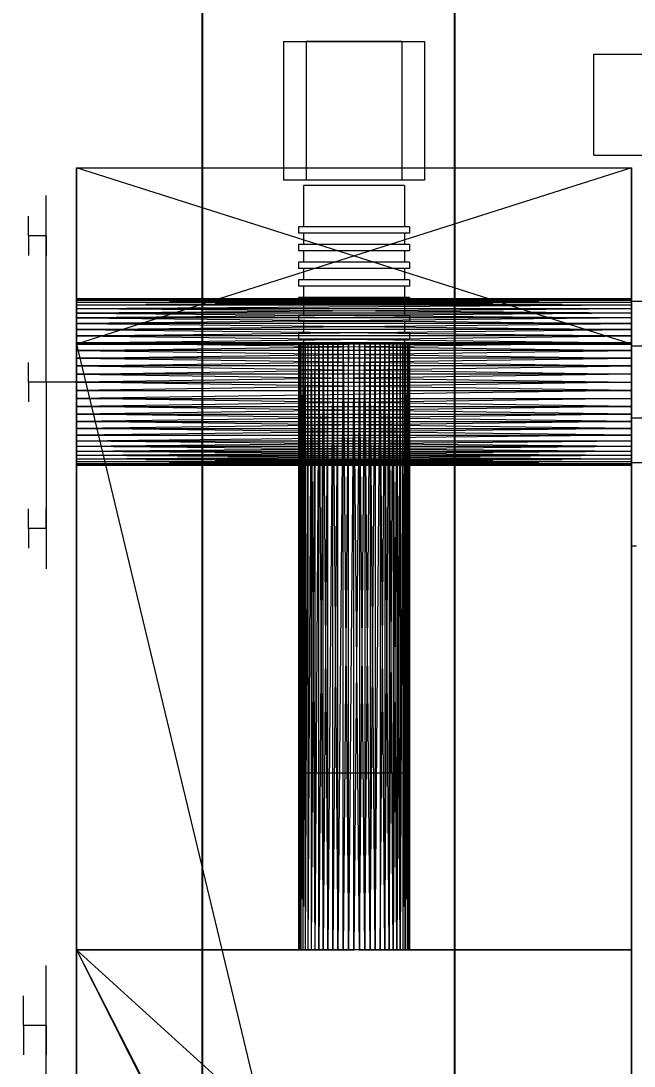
# Model space of a CAD drawing. Header units: millimetres. Extents: x -191664 to 191490, y -197311 to 10263.
# Drawn here: x 1518 to 1761, y -117306.2 to -116891.8 of the extents above; entities that cross this region are included whole.
import ezdxf

# ---------------------------------------------------------------- set-up
doc = ezdxf.new("R2010")
doc.units = ezdxf.units.MM
for name, color, linetype, lineweight in [('COTAS_P', 1, 'Continuous', 0), ('COTAS_R', 1, 'Continuous', 0), ('DET_briquetadora_frontal', 7, 'Continuous', 0), ('R15_COTAS_TRANSPORTE_P', 1, 'Continuous', 0)]:
    doc.layers.add(name, color=color, linetype=linetype, lineweight=lineweight)
doc.dimstyles.new('PLANTA_20', dxfattribs={"dimtxt": 50, "dimasz": 30, "dimexe": 30, "dimexo": 16, "dimgap": 20, "dimtad": 1, "dimtih": 1, "dimtoh": 1, "dimdec": 1, "dimzin": 0, "dimdsep": 46, "dimcen": 0.09, "dimadec": 0, "dimazin": 0, "dimtfac": 1, "dimtdec": 4, "dimtofl": 0, "dimtmove": 0, "dimatfit": 3, "dimfxl": 1, "dimtolj": 1, "dimtzin": 0, "dimarcsym": 0})

# ---------------------------------------------------------------- blocks, each defined once
blk = doc.blocks.new('*D84')
at = {"layer": 'COTAS_R', "color": 0, "lineweight": -2, "transparency": 16777216}
for p, q in [((506, -116532.75), (1620, -116532.75)), ((1590, -119170), (1590, -116562.75)), ((506, -119200), (1620, -119200))]:
    blk.add_line(p, q, dxfattribs=at)
at = {"layer": 'COTAS_R', "color": 0, "transparency": 16777216}
for points in [[(1585, -116562.75), (1595, -116562.75), (1590, -116532.75)], [(1585, -119170), (1595, -119170), (1590, -119200)]]:
    blk.add_solid(points, dxfattribs=at)
at = {"layer": 'Defpoints', "color": 0, "transparency": 16777216}
for p in [(490, -116532.75), (1590, -116532.75), (490, -119200)]:
    blk.add_point(p, dxfattribs=at)
blk = doc.blocks.new('*D85')
at = {"layer": 'COTAS_P', "color": 0, "lineweight": -2, "transparency": 16777216}
for p, q in [((1974, -116532.75), (1660, -116532.75)), ((1690, -119170), (1690, -116562.75)), ((1974, -119200), (1660, -119200))]:
    blk.add_line(p, q, dxfattribs=at)
at = {"layer": 'COTAS_P', "color": 0, "transparency": 16777216}
for points in [[(1685, -116562.75), (1695, -116562.75), (1690, -116532.75)], [(1685, -119170), (1695, -119170), (1690, -119200)]]:
    blk.add_solid(points, dxfattribs=at)
at = {"layer": 'Defpoints', "color": 0, "transparency": 16777216}
for p in [(1690, -116532.75), (1990, -116532.75), (1990, -119200)]:
    blk.add_point(p, dxfattribs=at)
blk = doc.blocks.new('*D133')
at = {"layer": 'Defpoints', "color": 0, "transparency": 16777216}
for p in [(439.69, -194147.98), (217.89, -194406.09), (-500, -194490), (-500, -194490), (500, -194490)]:
    blk.add_point(p, dxfattribs=at)
at = {"layer": 'R15_COTAS_TRANSPORTE_P', "color": 0, "lineweight": -2, "transparency": 16777216}
blk.add_arc((-500, -194490), 722.77, 2.37834, 17.62166, dxfattribs=at)
at = {"layer": 'R15_COTAS_TRANSPORTE_P', "color": 0, "transparency": 16777216}
for points in [[(184.12, -194272.81), (193.59, -194269.58), (179.18, -194242.8)], [(227.15, -194459.9), (217.15, -194460.11), (222.77, -194490)]]:
    blk.add_solid(points, dxfattribs=at)

msp = doc.modelspace()

# ---------------------------------------------------------------- linework, layer by layer
at = {"layer": 'DET_briquetadora_frontal', "color": 9, "true_color": 0xb9c3c2}
for p, q in [((1622, -116900), (1678, -116900)), ((1622, -116900), (1622, -116955)), ((1669, -116900), (1631, -116900)), ((1631, -116900), (1631, -116955)), ((1669, -116900), (1669, -116955)), ((1678, -116900), (1678, -116955)), ((1540, -117020), (1540, -116950)), ((1540, -116950), (1540, -117044.63)), ((1540, -116950), (1540, -117041.49)), ((1540, -116950), (1540, -117038.28)), ((1540, -116950), (1540, -117035.05)), ((1540, -116950), (1540, -117031.82)), ((1540, -116950), (1540, -117028.61)), ((1540, -116950), (1540, -117025.47)), ((1540, -116950), (1540, -117022.42)), ((1540, -116950), (1540, -117019.49)), ((1540, -116950), (1540, -117016.72)), ((1540, -116950), (1540, -117014.11)), ((1540, -116950), (1540, -117011.72)), ((1540, -116950), (1540, -117009.54)), ((1540, -116950), (1540, -117007.61)), ((1540, -116950), (1540, -117005.95)), ((1540, -116950), (1540, -117004.56)), ((1540, -116950), (1540, -117003.47)), ((1540, -116950), (1540, -117002.68)), ((1540, -116950), (1540, -117002.21)), ((1540, -116950), (1540, -117002.05)), ((1760, -117020), (1540, -116950)), ((1540, -116950), (1760, -116950)), ((1760, -116950), (1540, -117020)), ((1760, -117020), (1760, -116950)), ((1760, -116950), (1760, -117044.63)), ((1760, -116950), (1760, -117041.49)), ((1760, -116950), (1760, -117038.28)), ((1760, -116950), (1760, -117035.05)), ((1760, -116950), (1760, -117031.82)), ((1760, -116950), (1760, -117028.61)), ((1760, -116950), (1760, -117025.47)), ((1760, -116950), (1760, -117022.42)), ((1760, -116950), (1760, -117019.49)), ((1760, -116950), (1760, -117016.72)), ((1760, -116950), (1760, -117014.11)), ((1760, -116950), (1760, -117011.72)), ((1760, -116950), (1760, -117009.54)), ((1760, -116950), (1760, -117007.61)), ((1760, -116950), (1760, -117005.95)), ((1760, -116950), (1760, -117004.56)), ((1760, -116950), (1760, -117003.47)), ((1760, -116950), (1760, -117002.68)), ((1760, -116950), (1760, -117002.21)), ((1760, -116950), (1760, -117002.05)), ((1678, -116955), (1622, -116955)), ((1669, -116955), (1631, -116955)), ((1631.98, -116957), (1630, -116957)), ((1630, -116957), (1630, -116973.5)), ((1637.53, -116957), (1631.98, -116957)), ((1645.55, -116957), (1637.53, -116957)), ((1654.45, -116957), (1645.55, -116957)), ((1662.47, -116957), (1654.45, -116957)), ((1668.02, -116957), (1662.47, -116957)), ((1670, -116957), (1668.02, -116957)), ((1670, -116957), (1670, -116973.5)), ((1528, -116963.57), (1528, -116961.05)), ((1528, -116970.96), (1528, -116963.57)), ((1540, -116963.57), (1540, -116961.05)), ((1540, -116970.96), (1540, -116963.57)), ((1521, -116970.8), (1521, -116969.25)), ((1521, -116973.58), (1521, -116970.8)), ((1528, -116970.8), (1528, -116969.25)), ((1528, -116973.58), (1528, -116970.8)), ((1528, -116982.72), (1528, -116970.96)), ((1540, -116982.72), (1540, -116970.96)), ((1521, -116977.05), (1521, -116973.58)), ((1528, -116977.05), (1528, -116973.58)), ((1630.18, -116973.5), (1628, -116973.5)), ((1628, -116973.5), (1628, -116976)), ((1630.18, -116976), (1628, -116976)), ((1631.98, -116973.5), (1630, -116973.5)), ((1631.98, -116976), (1630, -116976)), ((1630, -116976), (1630, -116980.5)), ((1636.28, -116973.5), (1630.18, -116973.5)), ((1636.28, -116976), (1630.18, -116976)), ((1637.53, -116973.5), (1631.98, -116973.5)), ((1637.53, -116976), (1631.98, -116976)), ((1645.1, -116973.5), (1636.28, -116973.5)), ((1645.1, -116976), (1636.28, -116976)), ((1645.55, -116973.5), (1637.53, -116973.5)), ((1645.55, -116976), (1637.53, -116976)), ((1654.9, -116973.5), (1645.1, -116973.5)), ((1654.9, -116976), (1645.1, -116976)), ((1654.45, -116973.5), (1645.55, -116973.5)), ((1654.45, -116976), (1645.55, -116976)), ((1662.47, -116973.5), (1654.45, -116973.5)), ((1662.47, -116976), (1654.45, -116976)), ((1663.72, -116973.5), (1654.9, -116973.5)), ((1663.72, -116976), (1654.9, -116976)), ((1668.02, -116973.5), (1662.47, -116973.5)), ((1668.02, -116976), (1662.47, -116976)), ((1669.82, -116973.5), (1663.72, -116973.5)), ((1669.82, -116976), (1663.72, -116976)), ((1670, -116973.5), (1668.02, -116973.5)), ((1670, -116976), (1668.02, -116976)), ((1672, -116973.5), (1669.82, -116973.5)), ((1672, -116976), (1669.82, -116976)), ((1670, -116976), (1670, -116980.5)), ((1672, -116973.5), (1672, -116976)), ((1528, -116977.05), (1521, -116977.05)), ((1521, -116977.05), (1521, -116980.52)), ((1521, -116980.52), (1521, -116983.3)), ((1528, -116977.05), (1528, -116980.52)), ((1528, -116980.52), (1528, -116983.3)), ((1630.18, -116980.5), (1628, -116980.5)), ((1628, -116980.5), (1628, -116983)), ((1631.98, -116980.5), (1630, -116980.5)), ((1636.28, -116980.5), (1630.18, -116980.5)), ((1637.53, -116980.5), (1631.98, -116980.5)), ((1645.1, -116980.5), (1636.28, -116980.5)), ((1645.55, -116980.5), (1637.53, -116980.5)), ((1654.9, -116980.5), (1645.1, -116980.5)), ((1654.45, -116980.5), (1645.55, -116980.5)), ((1662.47, -116980.5), (1654.45, -116980.5)), ((1663.72, -116980.5), (1654.9, -116980.5)), ((1668.02, -116980.5), (1662.47, -116980.5)), ((1669.82, -116980.5), (1663.72, -116980.5)), ((1670, -116980.5), (1668.02, -116980.5)), ((1672, -116980.5), (1669.82, -116980.5)), ((1672, -116980.5), (1672, -116983)), ((1521, -116983.3), (1521, -116984.85)), ((1528, -116998.05), (1528, -116982.72)), ((1528, -116983.3), (1528, -116984.85)), ((1540, -116998.05), (1540, -116982.72)), ((1630.18, -116983), (1628, -116983)), ((1631.98, -116983), (1630, -116983)), ((1630, -116983), (1630, -116987.5)), ((1636.28, -116983), (1630.18, -116983)), ((1637.53, -116983), (1631.98, -116983)), ((1645.1, -116983), (1636.28, -116983)), ((1645.55, -116983), (1637.53, -116983)), ((1654.9, -116983), (1645.1, -116983)), ((1654.45, -116983), (1645.55, -116983)), ((1662.47, -116983), (1654.45, -116983)), ((1663.72, -116983), (1654.9, -116983)), ((1668.02, -116983), (1662.47, -116983)), ((1669.82, -116983), (1663.72, -116983)), ((1670, -116983), (1668.02, -116983)), ((1672, -116983), (1669.82, -116983)), ((1670, -116983), (1670, -116987.5)), ((1630.18, -116987.5), (1628, -116987.5)), ((1628, -116987.5), (1628, -116990)), ((1631.98, -116987.5), (1630, -116987.5)), ((1636.28, -116987.5), (1630.18, -116987.5)), ((1637.53, -116987.5), (1631.98, -116987.5)), ((1645.1, -116987.5), (1636.28, -116987.5)), ((1645.55, -116987.5), (1637.53, -116987.5)), ((1654.9, -116987.5), (1645.1, -116987.5)), ((1654.45, -116987.5), (1645.55, -116987.5)), ((1662.47, -116987.5), (1654.45, -116987.5)), ((1663.72, -116987.5), (1654.9, -116987.5)), ((1668.02, -116987.5), (1662.47, -116987.5)), ((1669.82, -116987.5), (1663.72, -116987.5)), ((1670, -116987.5), (1668.02, -116987.5)), ((1672, -116987.5), (1669.82, -116987.5)), ((1672, -116987.5), (1672, -116990)), ((1630.18, -116990), (1628, -116990)), ((1631.98, -116990), (1630, -116990)), ((1630, -116990), (1630, -116994.5)), ((1636.28, -116990), (1630.18, -116990)), ((1637.53, -116990), (1631.98, -116990)), ((1645.1, -116990), (1636.28, -116990)), ((1645.55, -116990), (1637.53, -116990)), ((1654.9, -116990), (1645.1, -116990)), ((1654.45, -116990), (1645.55, -116990)), ((1662.47, -116990), (1654.45, -116990)), ((1663.72, -116990), (1654.9, -116990)), ((1668.02, -116990), (1662.47, -116990)), ((1669.82, -116990), (1663.72, -116990)), ((1670, -116990), (1668.02, -116990)), ((1672, -116990), (1669.82, -116990)), ((1670, -116990), (1670, -116994.5)), ((1630.18, -116994.5), (1628, -116994.5)), ((1628, -116994.5), (1628, -116997)), ((1630.18, -116997), (1628, -116997)), ((1631.98, -116994.5), (1630, -116994.5)), ((1631.98, -116997), (1630, -116997)), ((1630, -116997), (1630, -117001.5)), ((1636.28, -116994.5), (1630.18, -116994.5)), ((1636.28, -116997), (1630.18, -116997)), ((1637.53, -116994.5), (1631.98, -116994.5)), ((1637.53, -116997), (1631.98, -116997)), ((1645.1, -116994.5), (1636.28, -116994.5)), ((1645.1, -116997), (1636.28, -116997)), ((1645.55, -116994.5), (1637.53, -116994.5)), ((1645.55, -116997), (1637.53, -116997)), ((1654.9, -116994.5), (1645.1, -116994.5)), ((1654.9, -116997), (1645.1, -116997)), ((1654.45, -116994.5), (1645.55, -116994.5)), ((1654.45, -116997), (1645.55, -116997)), ((1662.47, -116994.5), (1654.45, -116994.5)), ((1662.47, -116997), (1654.45, -116997)), ((1663.72, -116994.5), (1654.9, -116994.5)), ((1663.72, -116997), (1654.9, -116997)), ((1668.02, -116994.5), (1662.47, -116994.5)), ((1668.02, -116997), (1662.47, -116997)), ((1669.82, -116994.5), (1663.72, -116994.5)), ((1669.82, -116997), (1663.72, -116997)), ((1670, -116994.5), (1668.02, -116994.5)), ((1670, -116997), (1668.02, -116997)), ((1672, -116994.5), (1669.82, -116994.5)), ((1672, -116997), (1669.82, -116997)), ((1670, -116997), (1670, -117001.5)), ((1672, -116994.5), (1672, -116997)), ((1528, -117015.9), (1528, -116998.05)), ((1540, -117015.9), (1540, -116998.05)), ((1540, -117002.05), (1540, -117002.21)), ((1760, -117002.05), (1540, -117002.21)), ((1760, -117002.05), (1540, -117002.05)), ((1760, -117002.21), (1540, -117002.05)), ((1540, -117002.21), (1540, -117002.68)), ((1760, -117002.21), (1540, -117002.68)), ((1760, -117002.21), (1540, -117002.21)), ((1760, -117002.68), (1540, -117002.21)), ((1540, -117002.68), (1540, -117003.47)), ((1760, -117002.68), (1540, -117003.47)), ((1760, -117002.68), (1540, -117002.68)), ((1760, -117003.47), (1540, -117002.68)), ((1540, -117003.47), (1540, -117004.56)), ((1760, -117003.47), (1540, -117004.56)), ((1760, -117003.47), (1540, -117003.47)), ((1760, -117004.56), (1540, -117003.47)), ((1540, -117004.56), (1540, -117005.95)), ((1760, -117004.56), (1540, -117005.95)), ((1760, -117004.56), (1540, -117004.56)), ((1630.18, -117001.5), (1628, -117001.5)), ((1628, -117001.5), (1628, -117004)), ((1630.18, -117004), (1628, -117004)), ((1631.98, -117001.5), (1630, -117001.5)), ((1631.98, -117004), (1630, -117004)), ((1630, -117004), (1630, -117008.5)), ((1636.28, -117001.5), (1630.18, -117001.5)), ((1636.28, -117004), (1630.18, -117004)), ((1637.53, -117001.5), (1631.98, -117001.5)), ((1637.53, -117004), (1631.98, -117004)), ((1645.1, -117001.5), (1636.28, -117001.5)), ((1645.1, -117004), (1636.28, -117004)), ((1645.55, -117001.5), (1637.53, -117001.5)), ((1645.55, -117004), (1637.53, -117004)), ((1654.9, -117001.5), (1645.1, -117001.5)), ((1654.9, -117004), (1645.1, -117004)), ((1654.45, -117001.5), (1645.55, -117001.5)), ((1654.45, -117004), (1645.55, -117004)), ((1662.47, -117001.5), (1654.45, -117001.5)), ((1662.47, -117004), (1654.45, -117004)), ((1663.72, -117001.5), (1654.9, -117001.5)), ((1663.72, -117004), (1654.9, -117004)), ((1668.02, -117001.5), (1662.47, -117001.5)), ((1668.02, -117004), (1662.47, -117004)), ((1669.82, -117001.5), (1663.72, -117001.5)), ((1669.82, -117004), (1663.72, -117004)), ((1670, -117001.5), (1668.02, -117001.5)), ((1670, -117004), (1668.02, -117004)), ((1672, -117001.5), (1669.82, -117001.5)), ((1672, -117004), (1669.82, -117004)), ((1670, -117004), (1670, -117008.5)), ((1672, -117001.5), (1672, -117004)), ((1760, -117002.05), (1760, -117002.21)), ((1760, -117002.21), (1760, -117002.68)), ((1760, -117002.68), (1760, -117003.47)), ((1810, -117003.05), (1760, -117003.05)), ((1760, -117003.05), (1760, -117006.4)), ((1760, -117006.04), (1760, -117003.05)), ((1760, -117003.47), (1760, -117004.56)), ((1760, -117003.95), (1760, -117003.76)), ((1760, -117003.76), (1760, -117009.78)), ((1760, -117010.29), (1760, -117003.95)), ((1760, -117004.56), (1760, -117005.95)), ((1540, -117005.95), (1540, -117007.61)), ((1760, -117005.95), (1540, -117007.61)), ((1760, -117005.95), (1540, -117005.95)), ((1760, -117007.61), (1540, -117005.95)), ((1540, -117007.61), (1540, -117009.54)), ((1760, -117007.61), (1540, -117009.54)), ((1760, -117007.61), (1540, -117007.61)), ((1540, -117007.61), (1760, -117009.54)), ((1540, -117009.54), (1540, -117011.72)), ((1760, -117009.54), (1540, -117011.72)), ((1760, -117009.54), (1540, -117009.54)), ((1540, -117009.54), (1760, -117011.72)), ((1630.18, -117008.5), (1628, -117008.5)), ((1628, -117008.5), (1628, -117011)), ((1631.98, -117008.5), (1630, -117008.5)), ((1636.28, -117008.5), (1630.18, -117008.5)), ((1637.53, -117008.5), (1631.98, -117008.5)), ((1645.1, -117008.5), (1636.28, -117008.5)), ((1645.55, -117008.5), (1637.53, -117008.5)), ((1654.9, -117008.5), (1645.1, -117008.5)), ((1654.45, -117008.5), (1645.55, -117008.5)), ((1662.47, -117008.5), (1654.45, -117008.5)), ((1663.72, -117008.5), (1654.9, -117008.5)), ((1668.02, -117008.5), (1662.47, -117008.5)), ((1669.82, -117008.5), (1663.72, -117008.5)), ((1670, -117008.5), (1668.02, -117008.5)), ((1672, -117008.5), (1669.82, -117008.5)), ((1672, -117008.5), (1672, -117011)), ((1760, -117005.95), (1760, -117007.61)), ((1760, -117014.78), (1760, -117006.04)), ((1760, -117006.4), (1760, -117015.42)), ((1760, -117007.61), (1760, -117009.54)), ((1760, -117009.54), (1760, -117011.72)), ((1540, -117011.72), (1540, -117014.11)), ((1760, -117011.72), (1540, -117011.72)), ((1540, -117014.11), (1760, -117011.72)), ((1540, -117011.72), (1760, -117014.11)), ((1630.18, -117011), (1628, -117011)), ((1631.98, -117011), (1630, -117011)), ((1630, -117011), (1630, -117015.5)), ((1636.28, -117011), (1630.18, -117011)), ((1637.53, -117011), (1631.98, -117011)), ((1645.1, -117011), (1636.28, -117011)), ((1645.55, -117011), (1637.53, -117011)), ((1654.9, -117011), (1645.1, -117011)), ((1654.45, -117011), (1645.55, -117011)), ((1662.47, -117011), (1654.45, -117011)), ((1663.72, -117011), (1654.9, -117011)), ((1668.02, -117011), (1662.47, -117011)), ((1669.82, -117011), (1663.72, -117011)), ((1670, -117011), (1668.02, -117011)), ((1672, -117011), (1669.82, -117011)), ((1670, -117011), (1670, -117015.5)), ((1760, -117009.78), (1760, -117020.8)), ((1760, -117021.54), (1760, -117010.29)), ((1760, -117011.72), (1760, -117014.11)), ((1528, -117035.05), (1528, -117015.9)), ((1540, -117014.11), (1540, -117016.72)), ((1760, -117014.11), (1540, -117014.11)), ((1540, -117016.72), (1760, -117014.11)), ((1540, -117014.11), (1760, -117016.72)), ((1540, -117035.05), (1540, -117015.9)), ((1540, -117016.72), (1540, -117019.49)), ((1760, -117016.72), (1540, -117016.72)), ((1540, -117019.49), (1760, -117016.72)), ((1540, -117016.72), (1760, -117019.49)), ((1630.18, -117015.5), (1628, -117015.5)), ((1628, -117015.5), (1628, -117018)), ((1631.98, -117015.5), (1630, -117015.5)), ((1636.28, -117015.5), (1630.18, -117015.5)), ((1637.53, -117015.5), (1631.98, -117015.5)), ((1645.1, -117015.5), (1636.28, -117015.5)), ((1645.55, -117015.5), (1637.53, -117015.5)), ((1654.9, -117015.5), (1645.1, -117015.5)), ((1654.45, -117015.5), (1645.55, -117015.5)), ((1662.47, -117015.5), (1654.45, -117015.5)), ((1663.72, -117015.5), (1654.9, -117015.5)), ((1668.02, -117015.5), (1662.47, -117015.5)), ((1669.82, -117015.5), (1663.72, -117015.5)), ((1670, -117015.5), (1668.02, -117015.5)), ((1672, -117015.5), (1669.82, -117015.5)), ((1672, -117015.5), (1672, -117018)), ((1760, -117014.11), (1760, -117016.72)), ((1760, -117027.53), (1760, -117014.78)), ((1760, -117015.42), (1760, -117028.33)), ((1760, -117016.72), (1760, -117019.49)), ((1540, -117019.49), (1540, -117022.42)), ((1760, -117019.49), (1540, -117019.49)), ((1540, -117022.42), (1760, -117019.49)), ((1540, -117019.49), (1760, -117022.42)), ((1540, -117020), (1540, -117260)), ((1540, -117460), (1540, -117020)), ((1540, -117880), (1540, -117020)), ((1540, -117020), (1540, -117055.98)), ((1540, -117020), (1540, -117053.38)), ((1540, -117020), (1540, -117050.61)), ((1540, -117020), (1540, -117047.68)), ((1540, -117044.63), (1540, -117020)), ((1540, -117020), (1746.55, -117880)), ((1760, -117020), (1540, -117020)), ((1634.44, -117020), (1540, -117020)), ((1540, -117020), (1636.04, -117020)), ((1632.99, -117020), (1540, -117020)), ((1631.71, -117020), (1540, -117020)), ((1540, -117020), (1637.78, -117020)), ((1630.6, -117020), (1540, -117020)), ((1540, -117020), (1639.63, -117020)), ((1629.67, -117020), (1540, -117020)), ((1540, -117020), (1641.58, -117020)), ((1628.95, -117020), (1540, -117020)), ((1540, -117020), (1643.61, -117020)), ((1540, -117020), (1645.71, -117020)), ((1628.42, -117020), (1540, -117020)), ((1540, -117020), (1647.84, -117020)), ((1650, -117020), (1540, -117020)), ((1628.11, -117020), (1540, -117020)), ((1628, -117020), (1540, -117020)), ((1630.18, -117018), (1628, -117018)), ((1628.11, -117020), (1628, -117260)), ((1628, -117020), (1628, -117260)), ((1628.11, -117020), (1628, -117020)), ((1628, -117020), (1628.11, -117260)), ((1628.42, -117020), (1628.11, -117260)), ((1628.11, -117020), (1628.11, -117260)), ((1628.42, -117020), (1628.11, -117020)), ((1628.11, -117020), (1628.42, -117260)), ((1628.95, -117020), (1628.42, -117260)), ((1628.42, -117020), (1628.42, -117260)), ((1628.95, -117020), (1628.42, -117020)), ((1628.42, -117020), (1628.95, -117260)), ((1629.67, -117020), (1628.95, -117260)), ((1628.95, -117020), (1628.95, -117260)), ((1629.67, -117020), (1628.95, -117020)), ((1628.95, -117020), (1629.67, -117260)), ((1630.6, -117020), (1629.67, -117260)), ((1629.67, -117020), (1629.67, -117260)), ((1630.6, -117020), (1629.67, -117020)), ((1629.67, -117020), (1630.6, -117260)), ((1631.98, -117018), (1630, -117018)), ((1630, -117018), (1630, -117190)), ((1636.28, -117018), (1630.18, -117018)), ((1631.71, -117020), (1630.6, -117260)), ((1630.6, -117020), (1630.6, -117260)), ((1631.71, -117020), (1630.6, -117020)), ((1632.99, -117020), (1631.71, -117260)), ((1631.71, -117020), (1631.71, -117260)), ((1632.99, -117020), (1631.71, -117020)), ((1637.53, -117018), (1631.98, -117018)), ((1634.44, -117020), (1632.99, -117260)), ((1632.99, -117020), (1632.99, -117260)), ((1634.44, -117020), (1632.99, -117020)), ((1632.99, -117020), (1634.44, -117260)), ((1636.04, -117020), (1634.44, -117260)), ((1634.44, -117020), (1634.44, -117260)), ((1636.04, -117020), (1634.44, -117020)), ((1637.78, -117020), (1636.04, -117260)), ((1636.04, -117260), (1636.04, -117020)), ((1637.78, -117020), (1636.04, -117020)), ((1636.04, -117020), (1637.78, -117260)), ((1645.1, -117018), (1636.28, -117018)), ((1645.55, -117018), (1637.53, -117018)), ((1639.63, -117020), (1637.78, -117260)), ((1637.78, -117260), (1637.78, -117020)), ((1639.63, -117020), (1637.78, -117020)), ((1637.78, -117020), (1639.63, -117260)), ((1641.58, -117020), (1639.63, -117260)), ((1639.63, -117260), (1639.63, -117020)), ((1641.58, -117020), (1639.63, -117020)), ((1643.61, -117020), (1641.58, -117260)), ((1641.58, -117260), (1641.58, -117020)), ((1643.61, -117020), (1641.58, -117020)), ((1641.58, -117020), (1643.61, -117260)), ((1645.71, -117020), (1643.61, -117260)), ((1643.61, -117260), (1643.61, -117020)), ((1645.71, -117020), (1643.61, -117020)), ((1654.9, -117018), (1645.1, -117018)), ((1654.45, -117018), (1645.55, -117018)), ((1647.84, -117020), (1645.71, -117260)), ((1645.71, -117260), (1645.71, -117020)), ((1647.84, -117020), (1645.71, -117020)), ((1645.71, -117020), (1647.84, -117260)), ((1650, -117020), (1647.84, -117260)), ((1647.84, -117260), (1647.84, -117020)), ((1650, -117020), (1647.84, -117020)), ((1650, -117260), (1650, -117020)), ((1760, -117020), (1650, -117020)), ((1652.16, -117020), (1650, -117020)), ((1652.16, -117020), (1650, -117260)), ((1652.16, -117260), (1650, -117020)), ((1760, -117020), (1652.16, -117020)), ((1654.29, -117020), (1652.16, -117020)), ((1652.16, -117020), (1652.16, -117260)), ((1652.16, -117260), (1654.29, -117020)), ((1654.29, -117260), (1652.16, -117020)), ((1760, -117020), (1654.29, -117020)), ((1656.39, -117020), (1654.29, -117020)), ((1654.29, -117020), (1654.29, -117260)), ((1654.29, -117260), (1656.39, -117020)), ((1656.39, -117260), (1654.29, -117020)), ((1662.47, -117018), (1654.45, -117018)), ((1663.72, -117018), (1654.9, -117018)), ((1760, -117020), (1656.39, -117020)), ((1658.42, -117020), (1656.39, -117020)), ((1656.39, -117020), (1656.39, -117260)), ((1656.39, -117260), (1658.42, -117020)), ((1658.42, -117260), (1656.39, -117020)), ((1760, -117020), (1658.42, -117020)), ((1660.37, -117020), (1658.42, -117020)), ((1658.42, -117020), (1658.42, -117260)), ((1658.42, -117260), (1660.37, -117020)), ((1760, -117020), (1660.37, -117020)), ((1662.22, -117020), (1660.37, -117020)), ((1660.37, -117020), (1660.37, -117260)), ((1660.37, -117260), (1662.22, -117020)), ((1662.22, -117260), (1660.37, -117020)), ((1760, -117020), (1662.22, -117020)), ((1663.96, -117020), (1662.22, -117020)), ((1662.22, -117020), (1662.22, -117260)), ((1662.22, -117260), (1663.96, -117020)), ((1663.96, -117260), (1662.22, -117020)), ((1668.02, -117018), (1662.47, -117018)), ((1669.82, -117018), (1663.72, -117018)), ((1760, -117020), (1663.96, -117020)), ((1665.56, -117020), (1663.96, -117020)), ((1663.96, -117020), (1663.96, -117260)), ((1663.96, -117260), (1665.56, -117020)), ((1665.56, -117260), (1663.96, -117020)), ((1760, -117020), (1665.56, -117020)), ((1667.01, -117020), (1665.56, -117020)), ((1665.56, -117020), (1665.56, -117260)), ((1667.01, -117020), (1665.56, -117260)), ((1667.01, -117260), (1665.56, -117020)), ((1760, -117020), (1667.01, -117020)), ((1668.29, -117020), (1667.01, -117020)), ((1667.01, -117020), (1667.01, -117260)), ((1668.29, -117020), (1667.01, -117260)), ((1668.29, -117260), (1667.01, -117020)), ((1670, -117018), (1668.02, -117018)), ((1760, -117020), (1668.29, -117020)), ((1669.4, -117020), (1668.29, -117020)), ((1668.29, -117020), (1668.29, -117260)), ((1669.4, -117020), (1668.29, -117260)), ((1760, -117020), (1669.4, -117020)), ((1670.33, -117020), (1669.4, -117020)), ((1669.4, -117020), (1669.4, -117260)), ((1670.33, -117020), (1669.4, -117260)), ((1670.33, -117260), (1669.4, -117020)), ((1672, -117018), (1669.82, -117018)), ((1670, -117018), (1670, -117190)), ((1760, -117020), (1670.33, -117020)), ((1671.05, -117020), (1670.33, -117020)), ((1670.33, -117020), (1670.33, -117260)), ((1671.05, -117020), (1670.33, -117260)), ((1670.33, -117020), (1671.05, -117260)), ((1760, -117020), (1671.05, -117020)), ((1671.05, -117020), (1671.58, -117020)), ((1671.05, -117020), (1671.05, -117260)), ((1671.58, -117020), (1671.05, -117260)), ((1671.05, -117020), (1671.58, -117260)), ((1671.58, -117020), (1760, -117020)), ((1671.58, -117020), (1671.89, -117020)), ((1671.58, -117020), (1671.58, -117260)), ((1671.89, -117020), (1671.58, -117260)), ((1671.58, -117020), (1671.89, -117260)), ((1671.89, -117020), (1760, -117020)), ((1671.89, -117020), (1672, -117020)), ((1671.89, -117020), (1671.89, -117260)), ((1672, -117020), (1671.89, -117260)), ((1672, -117020), (1760, -117020)), ((1672, -117020), (1672, -117260)), ((1760, -117019.49), (1760, -117022.42)), ((1760, -117020), (1760, -117260)), ((1760, -117460), (1760, -117020)), ((1760, -117880), (1760, -117020)), ((1760, -117020), (1760, -117055.98)), ((1760, -117020), (1760, -117053.38)), ((1760, -117020), (1760, -117050.61)), ((1760, -117020), (1760, -117047.68)), ((1760, -117044.63), (1760, -117020)), ((1810, -117020.8), (1760, -117020.8)), ((1760, -117020.8), (1760, -117034.64)), ((1760, -117035.46), (1760, -117021.54)), ((1540, -117022.42), (1540, -117025.47)), ((1760, -117022.42), (1540, -117022.42)), ((1540, -117025.47), (1760, -117022.42)), ((1540, -117022.42), (1760, -117025.47)), ((1540, -117025.47), (1540, -117028.61)), ((1760, -117025.47), (1540, -117025.47)), ((1540, -117028.61), (1760, -117025.47)), ((1540, -117025.47), (1760, -117028.61)), ((1760, -117022.42), (1760, -117025.47)), ((1760, -117025.47), (1760, -117028.61)), ((1521, -117028.8), (1521, -117027.25)), ((1521, -117031.58), (1521, -117028.8)), ((1528, -117028.8), (1528, -117027.25)), ((1528, -117031.58), (1528, -117028.8)), ((1540, -117028.61), (1540, -117031.82)), ((1760, -117028.61), (1540, -117028.61)), ((1540, -117031.82), (1760, -117028.61)), ((1540, -117028.61), (1760, -117031.82)), ((1760, -117041.77), (1760, -117027.53)), ((1760, -117028.33), (1760, -117042.57)), ((1760, -117028.61), (1760, -117031.82)), ((1521, -117035.05), (1521, -117031.58)), ((1528, -117035.05), (1528, -117031.58)), ((1540, -117031.82), (1540, -117035.05)), ((1760, -117031.82), (1540, -117035.05)), ((1760, -117031.82), (1540, -117031.82)), ((1540, -117031.82), (1760, -117035.05)), ((1760, -117031.82), (1760, -117035.05)), ((1528, -117035.05), (1521, -117035.05)), ((1521, -117035.05), (1521, -117038.52)), ((1521, -117038.52), (1521, -117041.3)), ((1540, -117035.05), (1528, -117035.05)), ((1528, -117035.05), (1528, -117054.2)), ((1528, -117035.05), (1528, -117038.52)), ((1528, -117038.52), (1528, -117041.3)), ((1540, -117035.05), (1540, -117054.2)), ((1760, -117035.05), (1540, -117038.28)), ((1540, -117038.28), (1540, -117035.05)), ((1540, -117035.05), (1760, -117035.05)), ((1760, -117038.28), (1540, -117035.05)), ((1760, -117038.28), (1540, -117041.49)), ((1540, -117041.49), (1540, -117038.28)), ((1540, -117038.28), (1760, -117038.28)), ((1760, -117034.64), (1760, -117048.56)), ((1760, -117035.05), (1760, -117038.28)), ((1760, -117049.3), (1760, -117035.46)), ((1760, -117038.28), (1760, -117041.49)), ((1521, -117041.3), (1521, -117042.85)), ((1528, -117041.3), (1528, -117042.85)), ((1760, -117041.49), (1540, -117044.63)), ((1540, -117044.63), (1540, -117041.49)), ((1540, -117041.49), (1760, -117041.49)), ((1760, -117044.63), (1540, -117041.49)), ((1760, -117041.49), (1760, -117044.63)), ((1760, -117054.68), (1760, -117041.77)), ((1760, -117042.57), (1760, -117055.32)), ((1760, -117044.63), (1540, -117047.68)), ((1540, -117047.68), (1540, -117044.63)), ((1540, -117044.63), (1760, -117044.63)), ((1760, -117047.68), (1540, -117044.63)), ((1760, -117044.63), (1760, -117047.68)), ((1760, -117047.68), (1540, -117050.61)), ((1540, -117050.61), (1540, -117047.68)), ((1540, -117047.68), (1760, -117047.68)), ((1760, -117050.61), (1540, -117047.68)), ((1760, -117050.61), (1540, -117053.38)), ((1540, -117053.38), (1540, -117050.61)), ((1540, -117050.61), (1760, -117050.61)), ((1760, -117053.38), (1540, -117050.61)), ((1760, -117047.68), (1760, -117050.61)), ((1760, -117048.56), (1760, -117059.81)), ((1760, -117060.32), (1760, -117049.3)), ((1810, -117049.3), (1760, -117049.3)), ((1760, -117050.61), (1760, -117053.38)), ((1528, -117054.2), (1528, -117072.05)), ((1760, -117053.38), (1540, -117055.98)), ((1540, -117055.98), (1540, -117053.38)), ((1540, -117053.38), (1760, -117053.38)), ((1760, -117055.98), (1540, -117053.38)), ((1540, -117053.38), (1540, -117260)), ((1540, -117054.2), (1540, -117072.05)), ((1760, -117053.38), (1760, -117055.98)), ((1760, -117053.38), (1760, -117260)), ((1760, -117063.7), (1760, -117054.68)), ((1760, -117055.98), (1540, -117058.38)), ((1540, -117058.38), (1540, -117055.98)), ((1540, -117055.98), (1760, -117055.98)), ((1540, -117260), (1540, -117055.98)), ((1760, -117058.38), (1540, -117058.38)), ((1760, -117058.38), (1540, -117060.56)), ((1540, -117060.56), (1540, -117058.38)), ((1760, -117060.56), (1540, -117058.38)), ((1540, -117058.38), (1540, -117260)), ((1760, -117055.32), (1760, -117064.06)), ((1760, -117055.98), (1760, -117058.38)), ((1760, -117260), (1760, -117055.98)), ((1760, -117058.38), (1760, -117060.56)), ((1760, -117260), (1760, -117058.38)), ((1760, -117060.56), (1540, -117060.56)), ((1760, -117060.56), (1540, -117062.49)), ((1540, -117062.49), (1540, -117060.56)), ((1760, -117062.49), (1540, -117060.56)), ((1540, -117060.56), (1540, -117260)), ((1760, -117062.49), (1540, -117062.49)), ((1760, -117062.49), (1540, -117064.15)), ((1540, -117064.15), (1540, -117062.49)), ((1760, -117064.15), (1540, -117062.49)), ((1540, -117062.49), (1540, -117260)), ((1760, -117059.81), (1760, -117066.15)), ((1760, -117066.34), (1760, -117060.32)), ((1760, -117060.56), (1760, -117062.49)), ((1760, -117060.56), (1760, -117260)), ((1760, -117062.49), (1760, -117064.15)), ((1760, -117062.49), (1760, -117260)), ((1760, -117064.15), (1540, -117064.15)), ((1760, -117064.15), (1540, -117065.54)), ((1540, -117065.54), (1540, -117064.15)), ((1760, -117065.54), (1540, -117064.15)), ((1540, -117064.15), (1540, -117260)), ((1760, -117065.54), (1540, -117065.54)), ((1760, -117065.54), (1540, -117066.63)), ((1540, -117066.63), (1540, -117065.54)), ((1760, -117066.63), (1540, -117065.54)), ((1540, -117065.54), (1540, -117260)), ((1760, -117066.63), (1540, -117066.63)), ((1760, -117066.63), (1540, -117067.42)), ((1540, -117067.42), (1540, -117066.63)), ((1760, -117067.42), (1540, -117066.63)), ((1540, -117066.63), (1540, -117260)), ((1760, -117067.42), (1540, -117067.42)), ((1760, -117067.42), (1540, -117067.89)), ((1540, -117067.89), (1540, -117067.42)), ((1760, -117067.89), (1540, -117067.42)), ((1540, -117067.42), (1540, -117260)), ((1760, -117067.05), (1760, -117063.7)), ((1760, -117064.06), (1760, -117067.05)), ((1760, -117064.15), (1760, -117065.54)), ((1760, -117064.15), (1760, -117260)), ((1760, -117065.54), (1760, -117066.63)), ((1760, -117065.54), (1760, -117260)), ((1760, -117066.15), (1760, -117066.34)), ((1760, -117066.63), (1760, -117067.42)), ((1760, -117066.63), (1760, -117260)), ((1810, -117067.05), (1760, -117067.05)), ((1760, -117067.42), (1760, -117067.89)), ((1760, -117067.42), (1760, -117260)), ((1760, -117067.89), (1540, -117067.89)), ((1760, -117067.89), (1540, -117068.05)), ((1540, -117068.05), (1540, -117067.89)), ((1760, -117068.05), (1540, -117067.89)), ((1540, -117067.89), (1540, -117260)), ((1760, -117068.05), (1540, -117068.05)), ((1540, -117068.05), (1540, -117260)), ((1760, -117067.89), (1760, -117068.05)), ((1760, -117067.89), (1760, -117260)), ((1760, -117068.05), (1760, -117260)), ((1528, -117072.05), (1528, -117087.38)), ((1540, -117072.05), (1540, -117087.38)), ((1760, -117080.45), (1760, -117075.63)), ((1760, -117089.15), (1760, -117080.45)), ((1521, -117086.8), (1521, -117085.25)), ((1521, -117089.58), (1521, -117086.8)), ((1528, -117086.8), (1528, -117085.25)), ((1528, -117089.58), (1528, -117086.8)), ((1528, -117087.38), (1528, -117099.14)), ((1540, -117087.38), (1540, -117099.14)), ((1521, -117093.05), (1521, -117089.58)), ((1528, -117093.05), (1528, -117089.58)), ((1760, -117100), (1760, -117089.15)), ((1528, -117093.05), (1521, -117093.05)), ((1521, -117093.05), (1521, -117096.52)), ((1521, -117096.52), (1521, -117099.3)), ((1528, -117093.05), (1528, -117096.52)), ((1528, -117096.52), (1528, -117099.3)), ((1521, -117099.3), (1521, -117100.85)), ((1528, -117099.14), (1528, -117106.53)), ((1528, -117099.3), (1528, -117100.85)), ((1540, -117099.14), (1540, -117106.53)), ((1762, -117100), (1760, -117100)), ((1760, -117100), (1760, -117110.85)), ((1528, -117106.53), (1528, -117109.05)), ((1540, -117106.53), (1540, -117109.05)), ((1760, -117110.85), (1760, -117119.55)), ((1760, -117119.55), (1760, -117124.37)), ((1631.98, -117190), (1630, -117190)), ((1637.53, -117190), (1631.98, -117190)), ((1645.55, -117190), (1637.53, -117190)), ((1654.45, -117190), (1645.55, -117190)), ((1662.47, -117190), (1654.45, -117190)), ((1668.02, -117190), (1662.47, -117190)), ((1670, -117190), (1668.02, -117190)), ((1540, -117260), (1540, -117690)), ((1760, -117260), (1540, -117260)), ((1540, -117260), (1760, -117460)), ((1540, -117260), (1540, -117460)), ((1634.44, -117260), (1540, -117260)), ((1540, -117260), (1636.04, -117260)), ((1632.99, -117260), (1540, -117260)), ((1631.71, -117260), (1540, -117260)), ((1540, -117260), (1637.78, -117260)), ((1630.6, -117260), (1540, -117260)), ((1540, -117260), (1639.63, -117260)), ((1629.67, -117260), (1540, -117260)), ((1540, -117260), (1641.58, -117260)), ((1628.95, -117260), (1540, -117260)), ((1540, -117260), (1643.61, -117260)), ((1540, -117260), (1645.71, -117260)), ((1628.42, -117260), (1540, -117260)), ((1628.11, -117260), (1540, -117260)), ((1540, -117260), (1647.84, -117260)), ((1628, -117260), (1540, -117260)), ((1540, -117260), (1650, -117260)), ((1540, -117260), (1540, -117505)), ((1540, -117696), (1540, -117260)), ((1540, -117260), (1760, -117690)), ((1540, -117260), (1760, -117696)), ((1628, -117260), (1628.11, -117260)), ((1628.11, -117260), (1628.42, -117260)), ((1628.42, -117260), (1628.95, -117260)), ((1628.95, -117260), (1629.67, -117260)), ((1629.67, -117260), (1630.6, -117260)), ((1630.6, -117260), (1631.71, -117260)), ((1631.71, -117260), (1632.99, -117260)), ((1632.99, -117260), (1634.44, -117260)), ((1634.44, -117260), (1636.04, -117260)), ((1636.04, -117260), (1637.78, -117260)), ((1637.78, -117260), (1639.63, -117260)), ((1639.63, -117260), (1641.58, -117260)), ((1641.58, -117260), (1643.61, -117260)), ((1643.61, -117260), (1645.71, -117260)), ((1645.71, -117260), (1647.84, -117260)), ((1647.84, -117260), (1650, -117260)), ((1760, -117260), (1650, -117260)), ((1652.16, -117260), (1650, -117260)), ((1654.29, -117260), (1652.16, -117260)), ((1652.16, -117260), (1760, -117260)), ((1656.39, -117260), (1654.29, -117260)), ((1654.29, -117260), (1760, -117260)), ((1658.42, -117260), (1656.39, -117260)), ((1656.39, -117260), (1760, -117260)), ((1660.37, -117260), (1658.42, -117260)), ((1658.42, -117260), (1760, -117260)), ((1662.22, -117260), (1660.37, -117260)), ((1660.37, -117260), (1760, -117260)), ((1663.96, -117260), (1662.22, -117260)), ((1662.22, -117260), (1760, -117260)), ((1665.56, -117260), (1663.96, -117260)), ((1663.96, -117260), (1760, -117260)), ((1667.01, -117260), (1665.56, -117260)), ((1665.56, -117260), (1760, -117260)), ((1668.29, -117260), (1667.01, -117260)), ((1667.01, -117260), (1760, -117260)), ((1669.4, -117260), (1668.29, -117260)), ((1668.29, -117260), (1760, -117260)), ((1760, -117260), (1669.4, -117260)), ((1670.33, -117260), (1669.4, -117260)), ((1760, -117260), (1670.33, -117260)), ((1671.05, -117260), (1670.33, -117260)), ((1760, -117260), (1671.05, -117260)), ((1671.58, -117260), (1671.05, -117260)), ((1760, -117260), (1671.58, -117260)), ((1671.89, -117260), (1671.58, -117260)), ((1760, -117260), (1671.89, -117260)), ((1672, -117260), (1671.89, -117260)), ((1760, -117260), (1672, -117260)), ((1760, -117260), (1760, -117690)), ((1760, -117460), (1760, -117260)), ((1760, -117260), (1760, -117696)), ((1760, -117260), (1760, -117505)), ((1528, -117268.13), (1528, -117266.24)), ((1540, -117268.13), (1540, -117266.24)), ((1528, -117271.89), (1528, -117268.13)), ((1540, -117271.89), (1540, -117268.13)), ((1528, -117277.49), (1528, -117271.89)), ((1540, -117277.49), (1540, -117271.89)), ((1519, -117280.62), (1519, -117278.3)), ((1528, -117284.89), (1528, -117277.49)), ((1528, -117280.62), (1528, -117278.3)), ((1540, -117284.89), (1540, -117277.49)), ((1519, -117284.79), (1519, -117280.62)), ((1528, -117284.79), (1528, -117280.62)), ((1519, -117290), (1519, -117284.79)), ((1528, -117290), (1528, -117284.79)), ((1528, -117294), (1528, -117284.89)), ((1540, -117294), (1540, -117284.89)), ((1528, -117290), (1519, -117290)), ((1519, -117290), (1519, -117295.21)), ((1528, -117290), (1528, -117295.21)), ((1519, -117295.21), (1519, -117299.38)), ((1528, -117304.75), (1528, -117294)), ((1528, -117295.21), (1528, -117299.38)), ((1540, -117304.75), (1540, -117294)), ((1519, -117299.38), (1519, -117301.7)), ((1528, -117299.38), (1528, -117301.7)), ((1528, -117317.05), (1528, -117304.75)), ((1540, -117317.05), (1540, -117304.75))]:
    msp.add_line(p, q, dxfattribs=at)
at = {"layer": 'DET_briquetadora_frontal', "color": 134, "true_color": 0x148da0}
for p, q in [((1745, -116905), (1770, -116905)), ((1745, -116945), (1745, -116905)), ((1745, -116945), (1770, -116945))]:
    msp.add_line(p, q, dxfattribs=at)

# ---------------------------------------------------------------- dimensions: what is measured, and where the dimension line sits
at = {"layer": 'COTAS_P'}
dim = msp.add_aligned_dim(p1=(1990, -119200), p2=(1990, -116532.75), distance=300, text='<> P', dimstyle='PLANTA_20', dxfattribs=at)
dim.commit()
dim.dimension.update_dxf_attribs({"geometry": '*D85', "text_midpoint": (1690, -117866.375)})
at = {"layer": 'COTAS_R'}
dim = msp.add_aligned_dim(p1=(490, -119200), p2=(490, -116532.75), distance=-1100, text='<> R', dimstyle='PLANTA_20', dxfattribs=at)
dim.commit()
dim.dimension.update_dxf_attribs({"geometry": '*D84', "text_midpoint": (1590, -117866.375)})
at = {"layer": 'R15_COTAS_TRANSPORTE_P'}
dim = msp.add_angular_dim_2l(base=(217.89, -194406.09), line1=((-500, -194490), (500, -194490)), line2=((-500, -194490), (439.69, -194147.98)), dimstyle='PLANTA_20', dxfattribs=at)
dim.commit()
dim.dimension.update_dxf_attribs({"geometry": '*D133', "text_midpoint": (191490.46, -33543.69)})

doc.saveas('drawing.dxf')
